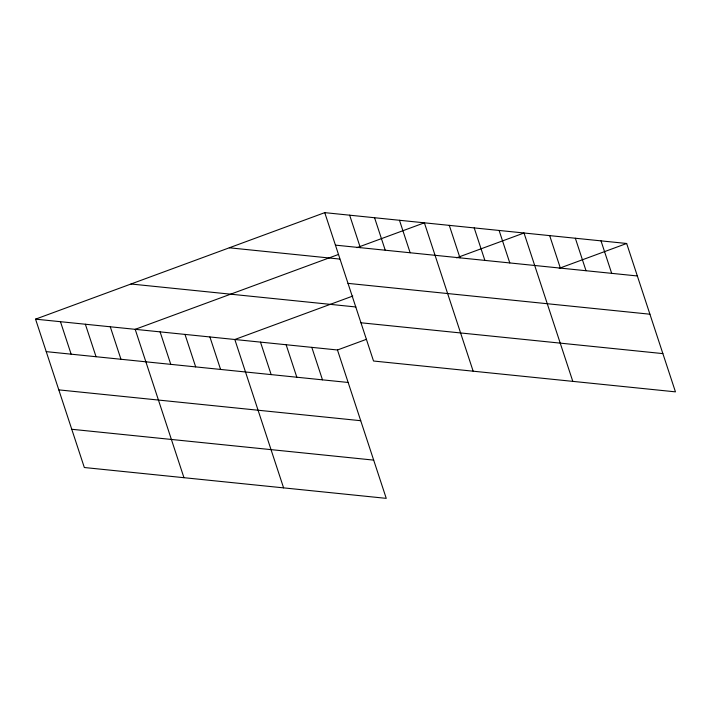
<?xml version="1.0" encoding="UTF-8"?>
<svg xmlns="http://www.w3.org/2000/svg" width="711" height="711" viewBox="0 0 711 711"><rect width="100%" height="100%" fill="white"/><g stroke="black" fill="none" stroke-linecap="round" stroke-linejoin="round"><path stroke-width="1.07" d="M35.55 319.15L337.467 349.981L386.251 498.358L84.333 467.518L35.55 319.15L324.749 212.642L626.667 243.482L675.45 391.85L373.533 361.019L324.749 212.642M338.285 254.529L135.188 329.326L183.962 477.694M356.958 247.65L424.378 222.819L473.162 371.195M352.789 296.052L234.817 339.502L283.6 487.87M456.586 257.826L524.016 232.995L572.799 381.372M337.467 349.981L366.512 339.289M559.237 268.314L626.667 243.482M335.423 245.126L637.349 275.966M229.315 247.792L339.778 259.071M347.999 283.369L649.925 314.209M130.984 284L355.918 306.974M360.957 322.776L662.874 353.607M46.233 351.634L348.15 382.465M58.8 389.877L360.726 420.708M71.758 429.275L373.675 460.115M601.008 240.86L611.682 273.344M575.341 238.238L586.024 270.722M549.674 235.617L560.357 268.1M499.104 230.453L509.787 262.937M474.201 227.911L484.875 260.386M449.29 225.36L459.973 257.844M399.475 220.277L410.149 252.76M374.564 217.735L385.246 250.219M349.652 215.184L360.335 247.668M311.809 347.359L322.483 379.843M286.142 344.746L296.825 377.221M260.484 342.124L271.158 374.608M209.905 336.961L220.588 369.436M185.002 334.41L195.676 366.894M160.091 331.868L170.773 364.352M110.276 326.784L120.959 359.259M85.364 324.234L96.047 356.718M60.462 321.692L71.136 354.176"/></g></svg>
